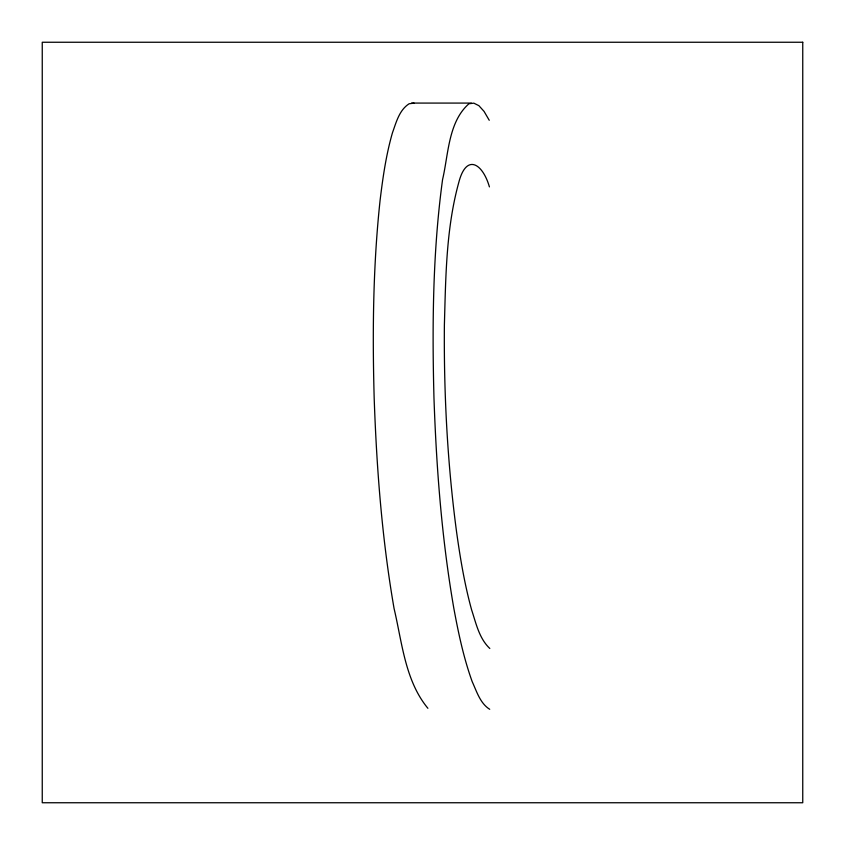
<?xml version="1.0" encoding="UTF-8"?>
<svg xmlns="http://www.w3.org/2000/svg" width="845" height="845" viewBox="0 0 845 845"><rect width="100%" height="100%" fill="white"/><g stroke="black" fill="none" stroke-linecap="round" stroke-linejoin="round"><path stroke-width="1.27" d="M414.039 103.153L409.149 103.755C399.22 110.072 396.189 122.43 392.439 132.834C386.08 154.888 382.827 177.672 380.081 200.413C373.036 265.911 372.349 331.916 374.166 397.699C376.606 468.32 381.993 538.983 394.097 608.654C402.093 642.358 405.051 680.7 427.897 708.3M411.568 103.079L471.362 103.079M489.72 709.304C480.171 703.399 476.696 691.421 472.228 681.725C463.673 658.044 458.476 633.349 453.892 608.654C441.787 538.983 436.4 468.32 433.96 397.699C432.08 324.934 432.735 251.789 442.569 179.552C448.473 154.477 448.22 121.955 468.943 103.755L473.834 103.153L478.893 105.678L484.058 111.392L489.244 120.286M489.815 648.474C479.147 638.493 476.02 623.188 471.605 609.826C464.592 584.36 460.25 558.249 456.596 532.118C447.417 463.461 443.794 394.108 444.385 324.86C445.759 277.34 446.023 228.847 458.719 182.689C466.25 153.082 482.59 163.265 489.424 186.893M802.75 42.25L42.25 42.25L42.25 802.75L802.75 802.75L802.75 42.25"/></g></svg>
